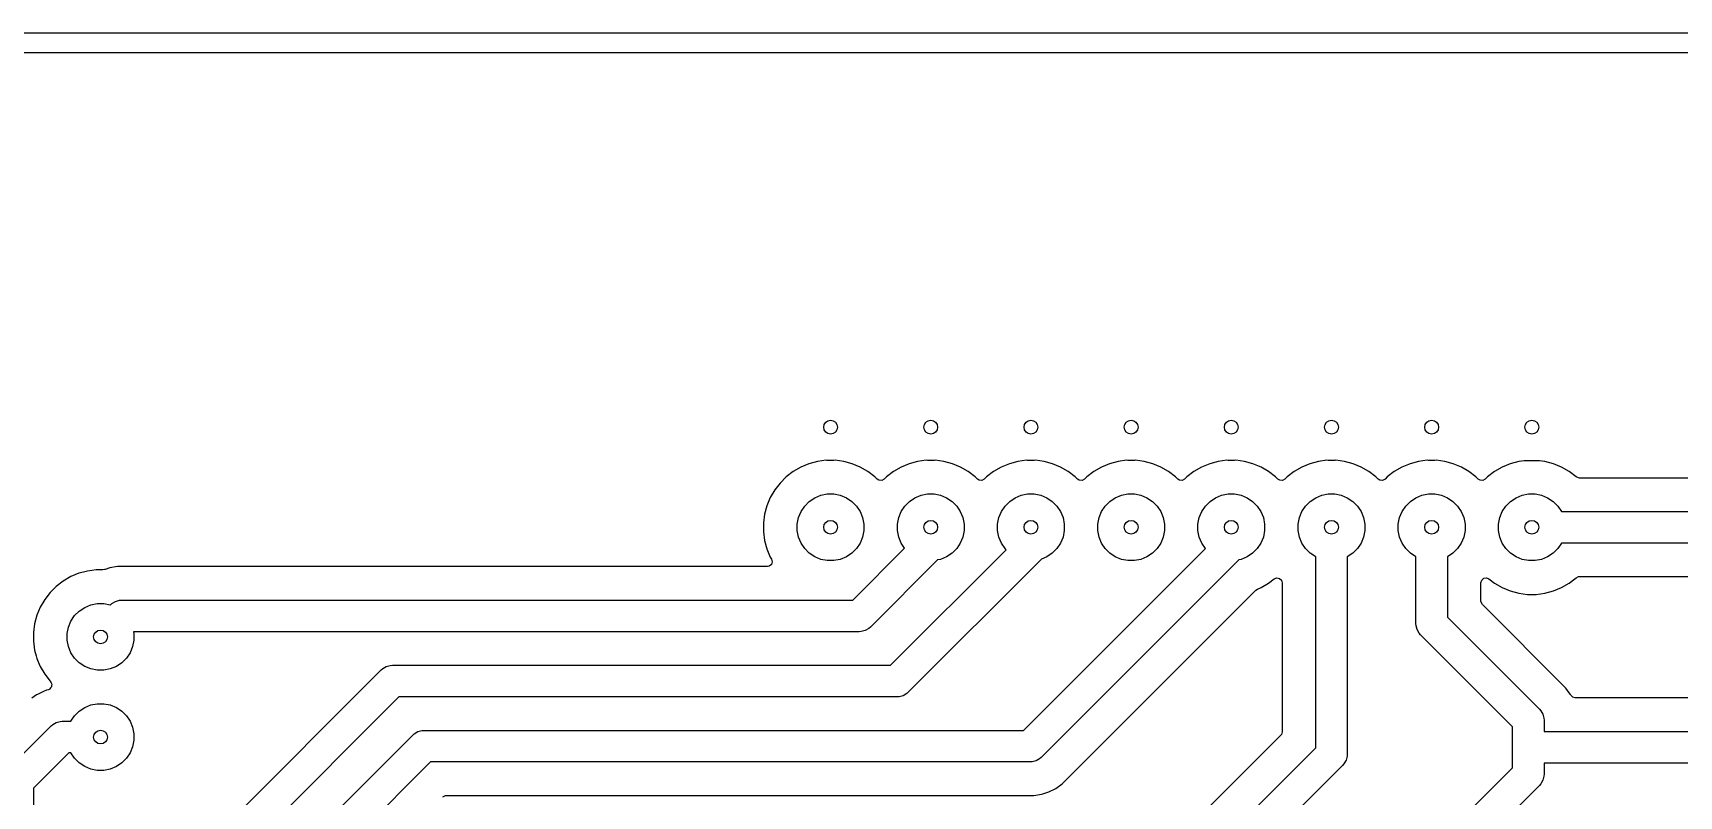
# Model space of a CAD drawing. Header units: millimetres. Extents: x 20 to 120, y -120 to -20.
# Drawn here: x 40.89 to 82.62, y -39.36 to -20 of the extents above; entities that cross this region are included whole.
import ezdxf

# ---------------------------------------------------------------- set-up
doc = ezdxf.new("R2010")
doc.units = ezdxf.units.MM
doc.layers.add('B.Cu', color=153, linetype='CONTINUOUS', true_color=0x4d7fc4)
doc.layers.add('Edge.Cuts', color=254, linetype='CONTINUOUS', true_color=0xd0d2cd)

msp = doc.modelspace()

# ---------------------------------------------------------------- linework, layer by layer
at = {"layer": 'B.Cu', "linetype": 'CONTINUOUS'}
for p, q in [((20.6245, -20.5005), (119.3755, -20.5005)), ((60.777537, -30.868596), (60.562219, -30.92629)), ((60.77754, -30.868595), (60.777537, -30.868596)), ((60.777547, -30.868594), (60.77754, -30.868595)), ((60.996094, -30.839822), (60.777547, -30.868594)), ((61.026685, -30.845907), (60.996094, -30.839822)), ((61.193315, -30.845907), (61.026685, -30.845907)), ((61.223905, -30.839822), (61.193315, -30.845907)), ((61.442452, -30.868594), (61.223905, -30.839822)), ((61.442457, -30.868595), (61.442452, -30.868594)), ((61.442463, -30.868596), (61.442457, -30.868595)), ((61.657781, -30.92629), (61.442463, -30.868596)), ((63.317537, -30.868596), (63.102219, -30.92629)), ((63.31754, -30.868595), (63.317537, -30.868596)), ((63.317547, -30.868594), (63.31754, -30.868595)), ((63.536094, -30.839822), (63.317547, -30.868594)), ((63.566685, -30.845907), (63.536094, -30.839822)), ((63.733315, -30.845907), (63.566685, -30.845907)), ((63.763905, -30.839822), (63.733315, -30.845907)), ((63.982452, -30.868594), (63.763905, -30.839822)), ((63.982457, -30.868595), (63.982452, -30.868594)), ((63.982463, -30.868596), (63.982457, -30.868595)), ((64.197781, -30.92629), (63.982463, -30.868596)), ((65.857537, -30.868596), (65.642219, -30.92629)), ((65.85754, -30.868595), (65.857537, -30.868596)), ((65.857547, -30.868594), (65.85754, -30.868595)), ((66.076094, -30.839822), (65.857547, -30.868594)), ((66.106685, -30.845907), (66.076094, -30.839822)), ((66.273315, -30.845907), (66.106685, -30.845907)), ((66.303905, -30.839822), (66.273315, -30.845907)), ((66.522452, -30.868594), (66.303905, -30.839822)), ((66.522457, -30.868595), (66.522452, -30.868594)), ((66.522463, -30.868596), (66.522457, -30.868595)), ((66.737781, -30.92629), (66.522463, -30.868596)), ((68.397537, -30.868596), (68.182219, -30.92629)), ((68.39754, -30.868595), (68.397537, -30.868596)), ((68.397547, -30.868594), (68.39754, -30.868595)), ((68.616094, -30.839822), (68.397547, -30.868594)), ((68.646685, -30.845907), (68.616094, -30.839822)), ((68.813315, -30.845907), (68.646685, -30.845907)), ((68.843905, -30.839822), (68.813315, -30.845907)), ((69.062452, -30.868594), (68.843905, -30.839822)), ((69.062457, -30.868595), (69.062452, -30.868594)), ((69.062463, -30.868596), (69.062457, -30.868595)), ((69.277781, -30.92629), (69.062463, -30.868596)), ((70.937537, -30.868596), (70.722219, -30.92629)), ((70.93754, -30.868595), (70.937537, -30.868596)), ((70.937547, -30.868594), (70.93754, -30.868595)), ((71.156094, -30.839822), (70.937547, -30.868594)), ((71.186685, -30.845907), (71.156094, -30.839822)), ((71.353315, -30.845907), (71.186685, -30.845907)), ((71.383905, -30.839822), (71.353315, -30.845907)), ((71.602452, -30.868594), (71.383905, -30.839822)), ((71.602457, -30.868595), (71.602452, -30.868594)), ((71.602463, -30.868596), (71.602457, -30.868595)), ((71.817781, -30.92629), (71.602463, -30.868596)), ((73.477537, -30.868596), (73.262219, -30.92629)), ((73.47754, -30.868595), (73.477537, -30.868596)), ((73.477547, -30.868594), (73.47754, -30.868595)), ((73.696094, -30.839822), (73.477547, -30.868594)), ((73.726685, -30.845907), (73.696094, -30.839822)), ((73.893315, -30.845907), (73.726685, -30.845907)), ((73.923905, -30.839822), (73.893315, -30.845907)), ((74.142452, -30.868594), (73.923905, -30.839822)), ((74.142457, -30.868595), (74.142452, -30.868594)), ((74.142463, -30.868596), (74.142457, -30.868595)), ((74.357781, -30.92629), (74.142463, -30.868596)), ((76.017537, -30.868596), (75.802219, -30.92629)), ((76.01754, -30.868595), (76.017537, -30.868596)), ((76.017547, -30.868594), (76.01754, -30.868595)), ((76.236094, -30.839822), (76.017547, -30.868594)), ((76.266685, -30.845907), (76.236094, -30.839822)), ((76.433315, -30.845907), (76.266685, -30.845907)), ((76.463905, -30.839822), (76.433315, -30.845907)), ((76.682452, -30.868594), (76.463905, -30.839822)), ((76.682457, -30.868595), (76.682452, -30.868594)), ((76.682463, -30.868596), (76.682457, -30.868595)), ((76.897781, -30.92629), (76.682463, -30.868596)), ((78.557537, -30.868596), (78.342219, -30.92629)), ((78.55754, -30.868595), (78.557537, -30.868596)), ((78.557547, -30.868594), (78.55754, -30.868595)), ((78.698784, -30.85), (78.557547, -30.868594)), ((79.081215, -30.85), (78.698784, -30.85)), ((79.222452, -30.868594), (79.081215, -30.85)), ((79.222457, -30.868595), (79.222452, -30.868594)), ((79.222463, -30.868596), (79.222457, -30.868595)), ((79.437781, -30.92629), (79.222463, -30.868596)), ((59.98637, -31.258757), (59.828757, -31.41637)), ((59.986377, -31.258751), (59.98637, -31.258757)), ((60.163217, -31.123058), (59.986377, -31.258751)), ((60.163226, -31.123052), (60.163217, -31.123058)), ((60.356273, -31.011595), (60.163226, -31.123052)), ((60.356277, -31.011593), (60.356273, -31.011595)), ((60.562209, -30.926293), (60.356277, -31.011593)), ((60.562219, -30.92629), (60.562209, -30.926293)), ((61.657783, -30.926291), (61.657781, -30.92629)), ((61.65779, -30.926293), (61.657783, -30.926291)), ((61.863722, -31.011593), (61.65779, -30.926293)), ((61.863726, -31.011595), (61.863722, -31.011593)), ((62.056774, -31.123052), (61.863726, -31.011595)), ((62.05678, -31.123057), (62.056774, -31.123052)), ((62.056782, -31.123058), (62.05678, -31.123057)), ((62.233622, -31.258751), (62.056782, -31.123058)), ((62.233629, -31.258757), (62.233622, -31.258751)), ((62.292319, -31.317447), (62.233629, -31.258757)), ((62.52637, -31.258757), (62.467681, -31.317447)), ((62.526377, -31.258751), (62.52637, -31.258757)), ((62.703217, -31.123058), (62.526377, -31.258751)), ((62.703226, -31.123052), (62.703217, -31.123058)), ((62.896273, -31.011595), (62.703226, -31.123052)), ((62.896277, -31.011593), (62.896273, -31.011595)), ((63.102209, -30.926293), (62.896277, -31.011593)), ((63.102219, -30.92629), (63.102209, -30.926293)), ((64.197783, -30.926291), (64.197781, -30.92629)), ((64.19779, -30.926293), (64.197783, -30.926291)), ((64.403722, -31.011593), (64.19779, -30.926293)), ((64.403726, -31.011595), (64.403722, -31.011593)), ((64.596774, -31.123052), (64.403726, -31.011595)), ((64.59678, -31.123057), (64.596774, -31.123052)), ((64.596782, -31.123058), (64.59678, -31.123057)), ((64.773622, -31.258751), (64.596782, -31.123058)), ((64.773629, -31.258757), (64.773622, -31.258751)), ((64.832319, -31.317447), (64.773629, -31.258757)), ((65.06637, -31.258757), (65.007681, -31.317447)), ((65.066377, -31.258751), (65.06637, -31.258757)), ((65.243217, -31.123058), (65.066377, -31.258751)), ((65.243226, -31.123052), (65.243217, -31.123058)), ((65.436273, -31.011595), (65.243226, -31.123052)), ((65.436277, -31.011593), (65.436273, -31.011595)), ((65.642209, -30.926293), (65.436277, -31.011593)), ((65.642219, -30.92629), (65.642209, -30.926293)), ((66.737783, -30.926291), (66.737781, -30.92629)), ((66.73779, -30.926293), (66.737783, -30.926291)), ((66.943722, -31.011593), (66.73779, -30.926293)), ((66.943726, -31.011595), (66.943722, -31.011593)), ((67.136774, -31.123052), (66.943726, -31.011595)), ((67.13678, -31.123057), (67.136774, -31.123052)), ((67.136782, -31.123058), (67.13678, -31.123057)), ((67.313622, -31.258751), (67.136782, -31.123058)), ((67.313629, -31.258757), (67.313622, -31.258751)), ((67.372319, -31.317447), (67.313629, -31.258757)), ((67.60637, -31.258757), (67.547681, -31.317447)), ((67.606377, -31.258751), (67.60637, -31.258757)), ((67.783217, -31.123058), (67.606377, -31.258751)), ((67.783226, -31.123052), (67.783217, -31.123058)), ((67.976273, -31.011595), (67.783226, -31.123052)), ((67.976277, -31.011593), (67.976273, -31.011595)), ((68.182209, -30.926293), (67.976277, -31.011593)), ((68.182219, -30.92629), (68.182209, -30.926293)), ((69.277783, -30.926291), (69.277781, -30.92629)), ((69.27779, -30.926293), (69.277783, -30.926291)), ((69.483722, -31.011593), (69.27779, -30.926293)), ((69.483726, -31.011595), (69.483722, -31.011593)), ((69.676774, -31.123052), (69.483726, -31.011595)), ((69.67678, -31.123057), (69.676774, -31.123052)), ((69.676782, -31.123058), (69.67678, -31.123057)), ((69.853622, -31.258751), (69.676782, -31.123058)), ((69.853629, -31.258757), (69.853622, -31.258751)), ((69.912319, -31.317447), (69.853629, -31.258757)), ((70.14637, -31.258757), (70.087681, -31.317447)), ((70.146377, -31.258751), (70.14637, -31.258757)), ((70.323217, -31.123058), (70.146377, -31.258751)), ((70.323226, -31.123052), (70.323217, -31.123058)), ((70.516273, -31.011595), (70.323226, -31.123052)), ((70.516277, -31.011593), (70.516273, -31.011595)), ((70.722209, -30.926293), (70.516277, -31.011593)), ((70.722219, -30.92629), (70.722209, -30.926293)), ((71.817783, -30.926291), (71.817781, -30.92629)), ((71.81779, -30.926293), (71.817783, -30.926291)), ((72.023722, -31.011593), (71.81779, -30.926293)), ((72.023726, -31.011595), (72.023722, -31.011593)), ((72.216774, -31.123052), (72.023726, -31.011595)), ((72.21678, -31.123057), (72.216774, -31.123052)), ((72.216782, -31.123058), (72.21678, -31.123057)), ((72.393622, -31.258751), (72.216782, -31.123058)), ((72.393629, -31.258757), (72.393622, -31.258751)), ((72.452319, -31.317447), (72.393629, -31.258757)), ((72.68637, -31.258757), (72.627681, -31.317447)), ((72.686377, -31.258751), (72.68637, -31.258757)), ((72.863217, -31.123058), (72.686377, -31.258751)), ((72.863226, -31.123052), (72.863217, -31.123058)), ((73.056273, -31.011595), (72.863226, -31.123052)), ((73.056277, -31.011593), (73.056273, -31.011595)), ((73.262209, -30.926293), (73.056277, -31.011593)), ((73.262219, -30.92629), (73.262209, -30.926293)), ((74.357783, -30.926291), (74.357781, -30.92629)), ((74.35779, -30.926293), (74.357783, -30.926291)), ((74.563722, -31.011593), (74.35779, -30.926293)), ((74.563726, -31.011595), (74.563722, -31.011593)), ((74.756774, -31.123052), (74.563726, -31.011595)), ((74.75678, -31.123057), (74.756774, -31.123052)), ((74.756782, -31.123058), (74.75678, -31.123057)), ((74.933622, -31.258751), (74.756782, -31.123058)), ((74.933629, -31.258757), (74.933622, -31.258751)), ((74.992319, -31.317447), (74.933629, -31.258757)), ((75.22637, -31.258757), (75.167681, -31.317447)), ((75.226377, -31.258751), (75.22637, -31.258757)), ((75.403217, -31.123058), (75.226377, -31.258751)), ((75.403226, -31.123052), (75.403217, -31.123058)), ((75.596273, -31.011595), (75.403226, -31.123052)), ((75.596277, -31.011593), (75.596273, -31.011595)), ((75.802209, -30.926293), (75.596277, -31.011593)), ((75.802219, -30.92629), (75.802209, -30.926293)), ((76.897783, -30.926291), (76.897781, -30.92629)), ((76.89779, -30.926293), (76.897783, -30.926291)), ((77.103722, -31.011593), (76.89779, -30.926293)), ((77.103726, -31.011595), (77.103722, -31.011593)), ((77.296774, -31.123052), (77.103726, -31.011595)), ((77.29678, -31.123057), (77.296774, -31.123052)), ((77.296782, -31.123058), (77.29678, -31.123057)), ((77.473622, -31.258751), (77.296782, -31.123058)), ((77.473629, -31.258757), (77.473622, -31.258751)), ((77.532319, -31.317447), (77.473629, -31.258757)), ((77.76637, -31.258757), (77.707681, -31.317447)), ((77.766377, -31.258751), (77.76637, -31.258757)), ((77.943217, -31.123058), (77.766377, -31.258751)), ((77.943226, -31.123052), (77.943217, -31.123058)), ((78.136273, -31.011595), (77.943226, -31.123052)), ((78.136277, -31.011593), (78.136273, -31.011595)), ((78.342209, -30.926293), (78.136277, -31.011593)), ((78.342219, -30.92629), (78.342209, -30.926293)), ((79.437783, -30.926291), (79.437781, -30.92629)), ((79.43779, -30.926293), (79.437783, -30.926291)), ((79.643722, -31.011593), (79.43779, -30.926293)), ((79.643726, -31.011595), (79.643722, -31.011593)), ((79.836774, -31.123052), (79.643726, -31.011595)), ((79.83678, -31.123057), (79.836774, -31.123052)), ((79.836782, -31.123058), (79.83678, -31.123057)), ((80.016845, -31.261224), (79.836782, -31.123058)), ((80.016868, -31.261193), (80.016845, -31.261224)), ((80.028316, -31.269815), (80.016868, -31.261193)), ((80.095355, -31.2895), (80.028316, -31.269815)), ((88.543417, -31.2895), (80.095355, -31.2895)), ((59.693052, -31.593226), (59.581595, -31.786273)), ((59.693058, -31.593217), (59.693052, -31.593226)), ((59.828751, -31.416377), (59.693058, -31.593217)), ((59.828757, -31.41637), (59.828751, -31.416377)), ((60.863258, -31.726601), (61.026685, -31.694093)), ((61.026685, -31.694093), (61.193315, -31.694093)), ((61.193315, -31.694093), (61.356742, -31.726601)), ((62.336666, -31.345948), (62.292319, -31.317447)), ((62.406358, -31.350932), (62.336666, -31.345948)), ((62.467681, -31.317447), (62.406358, -31.350932)), ((63.403258, -31.726601), (63.566685, -31.694093)), ((63.566685, -31.694093), (63.733315, -31.694093)), ((63.733315, -31.694093), (63.896742, -31.726601)), ((64.876666, -31.345948), (64.832319, -31.317447)), ((64.946358, -31.350932), (64.876666, -31.345948)), ((65.007681, -31.317447), (64.946358, -31.350932)), ((65.943258, -31.726601), (66.106685, -31.694093)), ((66.106685, -31.694093), (66.273315, -31.694093)), ((66.273315, -31.694093), (66.436742, -31.726601)), ((67.416666, -31.345948), (67.372319, -31.317447)), ((67.486358, -31.350932), (67.416666, -31.345948)), ((67.547681, -31.317447), (67.486358, -31.350932)), ((68.483258, -31.726601), (68.646685, -31.694093)), ((68.646685, -31.694093), (68.813315, -31.694093)), ((68.813315, -31.694093), (68.976742, -31.726601)), ((69.956666, -31.345948), (69.912319, -31.317447)), ((70.026358, -31.350932), (69.956666, -31.345948)), ((70.087681, -31.317447), (70.026358, -31.350932)), ((71.023258, -31.726601), (71.186685, -31.694093)), ((71.186685, -31.694093), (71.353315, -31.694093)), ((71.353315, -31.694093), (71.516742, -31.726601)), ((72.496666, -31.345948), (72.452319, -31.317447)), ((72.566358, -31.350932), (72.496666, -31.345948)), ((72.627681, -31.317447), (72.566358, -31.350932)), ((73.563258, -31.726601), (73.726685, -31.694093)), ((73.726685, -31.694093), (73.893315, -31.694093)), ((73.893315, -31.694093), (74.056742, -31.726601)), ((75.036666, -31.345948), (74.992319, -31.317447)), ((75.106358, -31.350932), (75.036666, -31.345948)), ((75.167681, -31.317447), (75.106358, -31.350932)), ((76.103258, -31.726601), (76.266685, -31.694093)), ((76.266685, -31.694093), (76.433315, -31.694093)), ((76.433315, -31.694093), (76.596742, -31.726601)), ((77.576666, -31.345948), (77.532319, -31.317447)), ((77.646358, -31.350932), (77.576666, -31.345948)), ((77.707681, -31.317447), (77.646358, -31.350932)), ((78.643258, -31.726601), (78.806685, -31.694093)), ((78.806685, -31.694093), (78.973315, -31.694093)), ((78.973315, -31.694093), (79.136742, -31.726601)), ((59.49629, -31.992219), (59.438597, -32.207534)), ((59.496293, -31.992209), (59.49629, -31.992219)), ((59.581593, -31.786277), (59.496293, -31.992209)), ((59.581595, -31.786273), (59.581593, -31.786277)), ((60.360367, -32.139313), (60.452941, -32.000766)), ((60.452941, -32.000766), (60.570766, -31.882941)), ((60.570766, -31.882941), (60.709313, -31.790367)), ((60.709313, -31.790367), (60.863258, -31.726601)), ((61.356742, -31.726601), (61.510687, -31.790367)), ((61.510687, -31.790367), (61.649234, -31.882941)), ((61.649234, -31.882941), (61.767059, -32.000766)), ((61.767059, -32.000766), (61.859633, -32.139313)), ((62.900367, -32.139313), (62.992941, -32.000766)), ((62.992941, -32.000766), (63.110766, -31.882941)), ((63.110766, -31.882941), (63.249313, -31.790367)), ((63.249313, -31.790367), (63.403258, -31.726601)), ((63.896742, -31.726601), (64.050687, -31.790367)), ((64.050687, -31.790367), (64.189234, -31.882941)), ((64.189234, -31.882941), (64.307059, -32.000766)), ((64.307059, -32.000766), (64.399633, -32.139313)), ((65.440367, -32.139313), (65.532941, -32.000766)), ((65.532941, -32.000766), (65.650766, -31.882941)), ((65.650766, -31.882941), (65.789313, -31.790367)), ((65.789313, -31.790367), (65.943258, -31.726601)), ((66.436742, -31.726601), (66.590687, -31.790367)), ((66.590687, -31.790367), (66.729234, -31.882941)), ((66.729234, -31.882941), (66.847059, -32.000766)), ((66.847059, -32.000766), (66.939633, -32.139313)), ((67.980367, -32.139313), (68.072941, -32.000766)), ((68.072941, -32.000766), (68.190766, -31.882941)), ((68.190766, -31.882941), (68.329313, -31.790367)), ((68.329313, -31.790367), (68.483258, -31.726601)), ((68.976742, -31.726601), (69.130687, -31.790367)), ((69.130687, -31.790367), (69.269234, -31.882941)), ((69.269234, -31.882941), (69.387059, -32.000766)), ((69.387059, -32.000766), (69.479633, -32.139313)), ((70.520367, -32.139313), (70.612941, -32.000766)), ((70.612941, -32.000766), (70.730766, -31.882941)), ((70.730766, -31.882941), (70.869313, -31.790367)), ((70.869313, -31.790367), (71.023258, -31.726601)), ((71.516742, -31.726601), (71.670687, -31.790367)), ((71.670687, -31.790367), (71.809234, -31.882941)), ((71.809234, -31.882941), (71.927059, -32.000766)), ((71.927059, -32.000766), (72.019633, -32.139313)), ((73.060367, -32.139313), (73.152941, -32.000766)), ((73.152941, -32.000766), (73.270766, -31.882941)), ((73.270766, -31.882941), (73.409313, -31.790367)), ((73.409313, -31.790367), (73.563258, -31.726601)), ((74.056742, -31.726601), (74.210687, -31.790367)), ((74.210687, -31.790367), (74.349234, -31.882941)), ((74.349234, -31.882941), (74.467059, -32.000766)), ((74.467059, -32.000766), (74.559633, -32.139313)), ((75.600367, -32.139313), (75.692941, -32.000766)), ((75.692941, -32.000766), (75.810766, -31.882941)), ((75.810766, -31.882941), (75.949313, -31.790367)), ((75.949313, -31.790367), (76.103258, -31.726601)), ((76.596742, -31.726601), (76.750687, -31.790367)), ((76.750687, -31.790367), (76.889234, -31.882941)), ((76.889234, -31.882941), (77.007059, -32.000766)), ((77.007059, -32.000766), (77.099633, -32.139313)), ((78.140367, -32.139313), (78.232941, -32.000766)), ((78.232941, -32.000766), (78.350766, -31.882941)), ((78.350766, -31.882941), (78.489313, -31.790367)), ((78.489313, -31.790367), (78.643258, -31.726601)), ((79.136742, -31.726601), (79.290687, -31.790367)), ((79.290687, -31.790367), (79.429234, -31.882941)), ((79.429234, -31.882941), (79.547059, -32.000766)), ((79.547059, -32.000766), (79.639633, -32.139313)), ((59.409501, -32.428533), (59.4095, -32.428549)), ((59.4095, -32.428549), (59.4095, -32.65145)), ((59.438594, -32.207547), (59.409501, -32.428533)), ((59.438597, -32.207534), (59.438594, -32.207547)), ((60.264093, -32.456685), (60.296601, -32.293258)), ((60.264093, -32.623315), (60.264093, -32.456685)), ((60.296601, -32.293258), (60.360367, -32.139313)), ((61.859633, -32.139313), (61.923399, -32.293258)), ((61.923399, -32.293258), (61.955907, -32.456685)), ((61.955907, -32.456685), (61.955907, -32.623315)), ((62.804093, -32.456685), (62.836601, -32.293258)), ((62.804093, -32.623315), (62.804093, -32.456685)), ((62.836601, -32.293258), (62.900367, -32.139313)), ((64.399633, -32.139313), (64.463399, -32.293258)), ((64.463399, -32.293258), (64.495907, -32.456685)), ((64.495907, -32.456685), (64.495907, -32.623315)), ((65.344093, -32.456685), (65.376601, -32.293258)), ((65.344093, -32.623315), (65.344093, -32.456685)), ((65.376601, -32.293258), (65.440367, -32.139313)), ((66.939633, -32.139313), (67.003399, -32.293258)), ((67.003399, -32.293258), (67.035907, -32.456685)), ((67.035907, -32.456685), (67.035907, -32.623315)), ((67.884093, -32.456685), (67.916601, -32.293258)), ((67.884093, -32.623315), (67.884093, -32.456685)), ((67.916601, -32.293258), (67.980367, -32.139313)), ((69.479633, -32.139313), (69.543399, -32.293258)), ((69.543399, -32.293258), (69.575907, -32.456685)), ((69.575907, -32.456685), (69.575907, -32.623315)), ((70.424093, -32.456685), (70.456601, -32.293258)), ((70.424093, -32.623315), (70.424093, -32.456685)), ((70.456601, -32.293258), (70.520367, -32.139313)), ((72.019633, -32.139313), (72.083399, -32.293258)), ((72.083399, -32.293258), (72.115907, -32.456685)), ((72.115907, -32.456685), (72.115907, -32.623315)), ((72.964093, -32.456685), (72.996601, -32.293258)), ((72.964093, -32.623315), (72.964093, -32.456685)), ((72.996601, -32.293258), (73.060367, -32.139313)), ((74.559633, -32.139313), (74.623399, -32.293258)), ((74.623399, -32.293258), (74.655907, -32.456685)), ((74.655907, -32.456685), (74.655907, -32.623315)), ((75.504093, -32.456685), (75.536601, -32.293258)), ((75.504093, -32.623315), (75.504093, -32.456685)), ((75.536601, -32.293258), (75.600367, -32.139313)), ((77.099633, -32.139313), (77.163399, -32.293258)), ((77.163399, -32.293258), (77.195907, -32.456685)), ((77.195907, -32.456685), (77.195907, -32.623315)), ((78.044093, -32.456685), (78.076601, -32.293258)), ((78.044093, -32.623315), (78.044093, -32.456685)), ((78.076601, -32.293258), (78.140367, -32.139313)), ((79.639633, -32.139313), (79.639918, -32.14)), ((79.639918, -32.14), (88.445, -32.14)), ((59.4095, -32.65145), (59.409501, -32.651466)), ((59.409501, -32.651466), (59.438594, -32.872452)), ((59.438594, -32.872452), (59.438595, -32.872457)), ((59.438595, -32.872457), (59.438596, -32.872463)), ((59.438596, -32.872463), (59.438597, -32.872465)), ((59.438597, -32.872465), (59.49629, -33.08778)), ((60.296601, -32.786742), (60.264093, -32.623315)), ((60.360367, -32.940687), (60.296601, -32.786742)), ((60.452941, -33.079234), (60.360367, -32.940687)), ((61.859633, -32.940687), (61.767059, -33.079234)), ((61.923399, -32.786742), (61.859633, -32.940687)), ((61.955907, -32.623315), (61.923399, -32.786742)), ((62.836601, -32.786742), (62.804093, -32.623315)), ((62.900367, -32.940687), (62.836601, -32.786742)), ((62.987589, -33.071224), (62.900367, -32.940687)), ((64.399633, -32.940687), (64.307059, -33.079234)), ((64.463399, -32.786742), (64.399633, -32.940687)), ((64.495907, -32.623315), (64.463399, -32.786742)), ((65.376601, -32.786742), (65.344093, -32.623315)), ((65.440367, -32.940687), (65.376601, -32.786742)), ((65.532941, -33.079234), (65.440367, -32.940687)), ((66.939633, -32.940687), (66.847059, -33.079234)), ((67.003399, -32.786742), (66.939633, -32.940687)), ((67.035907, -32.623315), (67.003399, -32.786742)), ((67.916601, -32.786742), (67.884093, -32.623315)), ((67.980367, -32.940687), (67.916601, -32.786742)), ((68.072941, -33.079234), (67.980367, -32.940687)), ((69.479633, -32.940687), (69.387059, -33.079234)), ((69.543399, -32.786742), (69.479633, -32.940687)), ((69.575907, -32.623315), (69.543399, -32.786742)), ((70.456601, -32.786742), (70.424093, -32.623315)), ((70.520367, -32.940687), (70.456601, -32.786742)), ((70.612941, -33.079234), (70.520367, -32.940687)), ((72.019633, -32.940687), (71.927059, -33.079234)), ((72.083399, -32.786742), (72.019633, -32.940687)), ((72.115907, -32.623315), (72.083399, -32.786742)), ((72.996601, -32.786742), (72.964093, -32.623315)), ((73.060367, -32.940687), (72.996601, -32.786742)), ((73.152941, -33.079234), (73.060367, -32.940687)), ((74.559633, -32.940687), (74.467059, -33.079234)), ((74.623399, -32.786742), (74.559633, -32.940687)), ((74.655907, -32.623315), (74.623399, -32.786742)), ((75.536601, -32.786742), (75.504093, -32.623315)), ((75.600367, -32.940687), (75.536601, -32.786742)), ((75.692941, -33.079234), (75.600367, -32.940687)), ((77.099633, -32.940687), (77.007059, -33.079234)), ((77.163399, -32.786742), (77.099633, -32.940687)), ((77.195907, -32.623315), (77.163399, -32.786742)), ((78.076601, -32.786742), (78.044093, -32.623315)), ((78.140367, -32.940687), (78.076601, -32.786742)), ((78.232941, -33.079234), (78.140367, -32.940687)), ((79.639633, -32.940687), (79.547059, -33.079234)), ((79.639918, -32.94), (79.639633, -32.940687)), ((88.279314, -32.94), (79.639918, -32.94)), ((59.49629, -33.08778), (59.496293, -33.08779)), ((59.496293, -33.08779), (59.581593, -33.293722)), ((59.581593, -33.293722), (59.581598, -33.293733)), ((59.581598, -33.293733), (59.614777, -33.3512)), ((59.614777, -33.3512), (59.63125, -33.4191)), ((60.570766, -33.197059), (60.452941, -33.079234)), ((60.709313, -33.289633), (60.570766, -33.197059)), ((60.863258, -33.353399), (60.709313, -33.289633)), ((61.026685, -33.385907), (60.863258, -33.353399)), ((61.193315, -33.385907), (61.026685, -33.385907)), ((61.356742, -33.353399), (61.193315, -33.385907)), ((61.510687, -33.289633), (61.356742, -33.353399)), ((61.649234, -33.197059), (61.510687, -33.289633)), ((61.767059, -33.079234), (61.649234, -33.197059)), ((61.671114, -34.3877), (62.987589, -33.071224)), ((63.821899, -33.368286), (62.119643, -35.070543)), ((62.630114, -36.0409), (65.56236, -33.108653)), ((66.457643, -33.344741), (63.078643, -36.723743)), ((63.896742, -33.353399), (63.821899, -33.368286)), ((64.050687, -33.289633), (63.896742, -33.353399)), ((64.189234, -33.197059), (64.050687, -33.289633)), ((64.307059, -33.079234), (64.189234, -33.197059)), ((65.56236, -33.108653), (65.532941, -33.079234)), ((66.000414, -37.6926), (70.61336, -33.079653)), ((71.459624, -33.36476), (66.448943, -38.375443)), ((66.590687, -33.289633), (66.457643, -33.344741)), ((66.729234, -33.197059), (66.590687, -33.289633)), ((66.847059, -33.079234), (66.729234, -33.197059)), ((68.190766, -33.197059), (68.072941, -33.079234)), ((68.329313, -33.289633), (68.190766, -33.197059)), ((68.483258, -33.353399), (68.329313, -33.289633)), ((68.646685, -33.385907), (68.483258, -33.353399)), ((68.813315, -33.385907), (68.646685, -33.385907)), ((68.976742, -33.353399), (68.813315, -33.385907)), ((69.130687, -33.289633), (68.976742, -33.353399)), ((69.269234, -33.197059), (69.130687, -33.289633)), ((69.387059, -33.079234), (69.269234, -33.197059)), ((70.61336, -33.079653), (70.612941, -33.079234)), ((71.516742, -33.353399), (71.459624, -33.36476)), ((71.670687, -33.289633), (71.516742, -33.353399)), ((71.809234, -33.197059), (71.670687, -33.289633)), ((71.927059, -33.079234), (71.809234, -33.197059)), ((73.270766, -33.197059), (73.152941, -33.079234)), ((73.409313, -33.289633), (73.270766, -33.197059)), ((73.41, -33.289917), (73.409313, -33.289633)), ((73.41, -38.130176), (73.41, -33.289917)), ((74.210687, -33.289633), (74.21, -33.289917)), ((74.21, -33.289917), (74.21, -38.295862)), ((74.349234, -33.197059), (74.210687, -33.289633)), ((74.467059, -33.079234), (74.349234, -33.197059)), ((75.810766, -33.197059), (75.692941, -33.079234)), ((75.949313, -33.289633), (75.810766, -33.197059)), ((75.95, -33.289917), (75.949313, -33.289633)), ((75.95, -34.9829), (75.95, -33.289917)), ((76.750687, -33.289633), (76.75, -33.289917)), ((76.75, -33.289917), (76.75, -34.817114)), ((76.889234, -33.197059), (76.750687, -33.289633)), ((77.007059, -33.079234), (76.889234, -33.197059)), ((78.350766, -33.197059), (78.232941, -33.079234)), ((78.489313, -33.289633), (78.350766, -33.197059)), ((78.643258, -33.353399), (78.489313, -33.289633)), ((78.806685, -33.385907), (78.643258, -33.353399)), ((78.973315, -33.385907), (78.806685, -33.385907)), ((79.136742, -33.353399), (78.973315, -33.385907)), ((79.290687, -33.289633), (79.136742, -33.353399)), ((79.429234, -33.197059), (79.290687, -33.289633)), ((79.547059, -33.079234), (79.429234, -33.197059)), ((41.846273, -33.791595), (41.653226, -33.903052)), ((41.846277, -33.791593), (41.846273, -33.791595)), ((42.052209, -33.706293), (41.846277, -33.791593)), ((42.052219, -33.70629), (42.052209, -33.706293)), ((42.169477, -33.674871), (42.052219, -33.70629)), ((42.267537, -33.648596), (42.169477, -33.674871)), ((42.26754, -33.648595), (42.267537, -33.648596)), ((42.267547, -33.648594), (42.26754, -33.648595)), ((42.488533, -33.619501), (42.267547, -33.648594)), ((42.488537, -33.6195), (42.488533, -33.619501)), ((42.488543, -33.6195), (42.488537, -33.6195)), ((42.661306, -33.6195), (42.488543, -33.6195)), ((42.699623, -33.613431), (42.661306, -33.6195)), ((42.717194, -33.607722), (42.699623, -33.613431)), ((42.839473, -33.56799), (42.717194, -33.607722)), ((43.033878, -33.5372), (42.839473, -33.56799)), ((59.50739, -33.5372), (43.033878, -33.5372)), ((59.553476, -33.528318), (59.50739, -33.5372)), ((59.608397, -33.485127), (59.553476, -33.528318)), ((59.63125, -33.4191), (59.608397, -33.485127)), ((80.017404, -33.819505), (80.076977, -33.791869)), ((80.076977, -33.791869), (80.095355, -33.7905)), ((80.095355, -33.7905), (87.875664, -33.7905)), ((41.318751, -34.196377), (41.183058, -34.373217)), ((41.318757, -34.19637), (41.318751, -34.196377)), ((41.47637, -34.038757), (41.318757, -34.19637)), ((41.476377, -34.038751), (41.47637, -34.038757)), ((41.653217, -33.903058), (41.476377, -34.038751)), ((41.653226, -33.903052), (41.653217, -33.903058)), ((66.980746, -39.046428), (71.895398, -34.131774)), ((71.895398, -34.131774), (71.93562, -34.104898)), ((71.93562, -34.104898), (72.023726, -34.068405)), ((72.023726, -34.068405), (72.216774, -33.956948)), ((72.216774, -33.956948), (72.360014, -33.847037)), ((72.360014, -33.847037), (72.425183, -33.821843)), ((72.425183, -33.821843), (72.493628, -33.835882)), ((72.493628, -33.835882), (72.543618, -33.884696)), ((72.543618, -33.884696), (72.5595, -33.945413)), ((72.5595, -33.945413), (72.5595, -37.726526)), ((77.6005, -33.945413), (77.620185, -33.878374)), ((77.6005, -34.413464), (77.6005, -33.945413)), ((77.620185, -33.878374), (77.672989, -33.832619)), ((77.672989, -33.832619), (77.742147, -33.822675)), ((77.742147, -33.822675), (77.799986, -33.847037)), ((77.799986, -33.847037), (77.943226, -33.956948)), ((77.943226, -33.956948), (78.136274, -34.068405)), ((78.136274, -34.068405), (78.342219, -34.15371)), ((78.342219, -34.15371), (78.557537, -34.211404)), ((78.557537, -34.211404), (78.778543, -34.2405)), ((79.001457, -34.2405), (79.222463, -34.211404)), ((79.222463, -34.211404), (79.437781, -34.15371)), ((79.437781, -34.15371), (79.643726, -34.068405)), ((79.643726, -34.068405), (79.836774, -33.956948)), ((79.836774, -33.956948), (79.980014, -33.847037)), ((79.980014, -33.847037), (80.016845, -33.818776)), ((80.016845, -33.818776), (80.017404, -33.819505)), ((41.071593, -34.566277), (40.986293, -34.772209)), ((41.071595, -34.566273), (41.071593, -34.566277)), ((41.183052, -34.373226), (41.071595, -34.566273)), ((41.183058, -34.373217), (41.183052, -34.373226)), ((42.060766, -34.662941), (42.199313, -34.570367)), ((42.199313, -34.570367), (42.353258, -34.506601)), ((42.353258, -34.506601), (42.516685, -34.474093)), ((42.516685, -34.474093), (42.683315, -34.474093)), ((42.683315, -34.474093), (42.846742, -34.506601)), ((42.846742, -34.506601), (42.847428, -34.506885)), ((42.847428, -34.506885), (42.849457, -34.504857)), ((42.849457, -34.504857), (42.888795, -34.470359)), ((42.888795, -34.470359), (42.979226, -34.418148)), ((42.979226, -34.418148), (43.08009, -34.391122)), ((43.08009, -34.391122), (43.1323, -34.3877)), ((43.1323, -34.3877), (61.671114, -34.3877)), ((77.603334, -34.439822), (77.6005, -34.413464)), ((77.636819, -34.501145), (77.603334, -34.439822)), ((79.755528, -36.619854), (77.636819, -34.501145)), ((78.778543, -34.2405), (78.77855, -34.2405)), ((78.77855, -34.2405), (79.00145, -34.2405)), ((79.00145, -34.2405), (79.001457, -34.2405)), ((40.928594, -34.987547), (40.899501, -35.208533)), ((40.928597, -34.987534), (40.928594, -34.987547)), ((40.98629, -34.772219), (40.928597, -34.987534)), ((40.986293, -34.772209), (40.98629, -34.772219)), ((41.786601, -35.073258), (41.850367, -34.919313)), ((41.850367, -34.919313), (41.942941, -34.780766)), ((41.942941, -34.780766), (42.060766, -34.662941)), ((75.953422, -35.03511), (75.95, -34.9829)), ((75.980448, -35.135973), (75.953422, -35.03511)), ((76.75, -34.817114), (79.084543, -37.151657)), ((40.899501, -35.208533), (40.8995, -35.208549)), ((40.8995, -35.208549), (40.8995, -35.43145)), ((40.8995, -35.43145), (40.899501, -35.431466)), ((40.899501, -35.431466), (40.928594, -35.652452)), ((41.754093, -35.236685), (41.786601, -35.073258)), ((41.754093, -35.403315), (41.754093, -35.236685)), ((41.786601, -35.566742), (41.754093, -35.403315)), ((43.445907, -35.403315), (43.413399, -35.566742)), ((61.8368, -35.1877), (43.436163, -35.1877)), ((43.436163, -35.1877), (43.445907, -35.236685)), ((43.445907, -35.236685), (43.445907, -35.403315)), ((61.88901, -35.184278), (61.8368, -35.1877)), ((61.989874, -35.157252), (61.88901, -35.184278)), ((62.080305, -35.105041), (61.989874, -35.157252)), ((62.119643, -35.070543), (62.080305, -35.105041)), ((76.032659, -35.226405), (75.980448, -35.135973)), ((76.033471, -35.227217), (76.032659, -35.226405)), ((76.067257, -35.265743), (76.033471, -35.227217)), ((78.4017, -37.600186), (76.067257, -35.265743)), ((40.928594, -35.652452), (40.928595, -35.652457)), ((40.928595, -35.652457), (40.928596, -35.652463)), ((40.928596, -35.652463), (40.96747, -35.797544)), ((40.96747, -35.797544), (40.98629, -35.86778)), ((40.98629, -35.86778), (40.986293, -35.86779)), ((40.986293, -35.86779), (41.062589, -36.051984)), ((41.850367, -35.720687), (41.786601, -35.566742)), ((41.942941, -35.859234), (41.850367, -35.720687)), ((42.060766, -35.977059), (41.942941, -35.859234)), ((43.257059, -35.859234), (43.139234, -35.977059)), ((43.349633, -35.720687), (43.257059, -35.859234)), ((43.413399, -35.566742), (43.349633, -35.720687)), ((41.062589, -36.051984), (41.071595, -36.073726)), ((41.071595, -36.073726), (41.183052, -36.266774)), ((41.183052, -36.266774), (41.183057, -36.26678)), ((41.183057, -36.26678), (41.183058, -36.266782)), ((41.183058, -36.266782), (41.318751, -36.443622)), ((42.199313, -36.069633), (42.060766, -35.977059)), ((42.353258, -36.133399), (42.199313, -36.069633)), ((42.516685, -36.165907), (42.353258, -36.133399)), ((42.683315, -36.165907), (42.516685, -36.165907)), ((42.846742, -36.133399), (42.683315, -36.165907)), ((43.000687, -36.069633), (42.846742, -36.133399)), ((43.139234, -35.977059), (43.000687, -36.069633)), ((45.873714, -40), (49.715657, -36.158057)), ((49.715657, -36.158057), (49.754995, -36.123559)), ((49.754995, -36.123559), (49.845426, -36.071348)), ((49.845426, -36.071348), (49.94629, -36.044322)), ((49.94629, -36.044322), (49.9985, -36.0409)), ((49.9985, -36.0409), (62.630114, -36.0409)), ((41.15037, -36.701117), (40.997332, -36.779095)), ((41.233503, -36.674105), (41.15037, -36.701117)), ((41.276748, -36.660054), (41.233503, -36.674105)), ((41.276767, -36.660047), (41.276748, -36.660054)), ((41.276787, -36.660041), (41.276767, -36.660047)), ((41.279397, -36.659192), (41.276787, -36.660041)), ((41.311065, -36.643609), (41.279397, -36.659192)), ((41.312263, -36.642142), (41.311065, -36.643609)), ((41.31535, -36.640541), (41.312263, -36.642142)), ((41.334771, -36.614598), (41.31535, -36.640541)), ((41.318751, -36.443622), (41.318757, -36.443629)), ((41.318757, -36.443629), (41.328721, -36.453593)), ((41.328721, -36.453593), (41.330029, -36.455988)), ((41.330029, -36.455988), (41.332368, -36.457398)), ((41.332368, -36.457398), (41.346678, -36.486479)), ((41.355275, -36.589506), (41.334771, -36.614598)), ((41.346678, -36.486479), (41.362206, -36.514916)), ((41.355585, -36.586794), (41.355275, -36.589506)), ((41.357222, -36.584608), (41.355585, -36.586794)), ((41.359533, -36.552282), (41.357222, -36.584608)), ((41.363217, -36.520089), (41.359533, -36.552282)), ((41.362206, -36.514916), (41.362011, -36.517638)), ((41.362011, -36.517638), (41.363217, -36.520089)), ((63.078643, -36.723743), (63.039305, -36.758241)), ((79.840188, -36.736378), (79.755528, -36.619854)), ((40.97499, -36.790478), (40.855707, -36.877144)), ((40.974998, -36.790474), (40.97499, -36.790478)), ((40.997331, -36.779094), (40.974998, -36.790474)), ((40.997332, -36.779095), (40.997331, -36.779094)), ((42.060766, -37.202941), (42.199313, -37.110367)), ((42.199313, -37.110367), (42.353258, -37.046601)), ((42.353258, -37.046601), (42.516685, -37.014093)), ((42.516685, -37.014093), (42.683315, -37.014093)), ((42.683315, -37.014093), (42.846742, -37.046601)), ((42.846742, -37.046601), (43.000687, -37.110367)), ((43.000687, -37.110367), (43.139234, -37.202941)), ((50.164186, -36.8409), (46.322243, -40.682843)), ((62.7958, -36.8409), (50.164186, -36.8409)), ((62.84801, -36.837478), (62.7958, -36.8409)), ((62.948874, -36.810452), (62.84801, -36.837478)), ((63.039305, -36.758241), (62.948874, -36.810452)), ((79.871224, -36.779095), (79.840188, -36.736378)), ((79.882129, -36.800496), (79.871224, -36.779095)), ((79.925574, -36.848515), (79.882129, -36.800496)), ((79.992613, -36.8682), (79.925574, -36.848515)), ((83.352817, -36.8682), (79.992613, -36.8682)), ((41.347557, -37.577157), (41.386895, -37.542659)), ((41.386895, -37.542659), (41.477327, -37.490448)), ((41.477327, -37.490448), (41.57819, -37.463422)), ((41.57819, -37.463422), (41.6304, -37.46)), ((41.6304, -37.46), (41.850082, -37.46)), ((41.850082, -37.46), (41.850367, -37.459313)), ((41.850367, -37.459313), (41.942941, -37.320766)), ((41.942941, -37.320766), (42.060766, -37.202941)), ((43.139234, -37.202941), (43.257059, -37.320766)), ((43.257059, -37.320766), (43.349633, -37.459313)), ((43.349633, -37.459313), (43.413399, -37.613258)), ((79.084543, -37.151657), (79.119041, -37.190995)), ((79.119041, -37.190995), (79.171252, -37.281426)), ((79.171252, -37.281426), (79.171252, -37.281427)), ((79.171252, -37.281427), (79.198278, -37.38229)), ((79.198278, -37.38229), (79.2017, -37.4345)), ((79.2017, -37.4345), (79.2017, -37.7187)), ((40.213057, -38.711657), (41.347557, -37.577157)), ((43.413399, -37.613258), (43.445907, -37.776685)), ((43.445907, -37.943315), (43.413399, -38.106742)), ((43.445907, -37.776685), (43.445907, -37.943315)), ((48.360157, -39.965857), (50.516257, -37.809757)), ((50.516257, -37.809757), (50.555595, -37.775259)), ((50.555595, -37.775259), (50.646026, -37.723048)), ((50.646026, -37.723048), (50.74689, -37.696022)), ((50.74689, -37.696022), (50.7991, -37.6926)), ((50.7991, -37.6926), (66.000414, -37.6926)), ((72.523181, -37.814207), (67.946174, -42.391213)), ((72.539815, -37.793565), (72.523181, -37.814207)), ((72.5595, -37.726526), (72.539815, -37.793565)), ((78.4017, -38.637214), (78.4017, -37.600186)), ((79.2017, -37.7187), (83.2544, -37.7187)), ((41.796086, -38.26), (40.8959, -39.160186)), ((41.850082, -38.26), (41.796086, -38.26)), ((41.850367, -38.260687), (41.850082, -38.26)), ((41.942941, -38.399234), (41.850367, -38.260687)), ((42.060766, -38.517059), (41.942941, -38.399234)), ((43.257059, -38.399234), (43.139234, -38.517059)), ((43.349633, -38.260687), (43.257059, -38.399234)), ((43.413399, -38.106742), (43.349633, -38.260687)), ((66.448943, -38.375443), (66.409605, -38.409941)), ((68.617157, -42.923019), (73.41, -38.130176)), ((74.206578, -38.348072), (74.179552, -38.448935)), ((74.21, -38.295862), (74.206578, -38.348072)), ((42.199313, -38.609633), (42.060766, -38.517059)), ((42.353258, -38.673399), (42.199313, -38.609633)), ((42.516685, -38.705907), (42.353258, -38.673399)), ((42.683315, -38.705907), (42.516685, -38.705907)), ((42.846742, -38.673399), (42.683315, -38.705907)), ((43.000687, -38.609633), (42.846742, -38.673399)), ((43.139234, -38.517059), (43.000687, -38.609633)), ((50.964786, -38.4926), (49.043, -40.414386)), ((66.1661, -38.4926), (50.964786, -38.4926)), ((66.21831, -38.489178), (66.1661, -38.4926)), ((66.319174, -38.462152), (66.21831, -38.489178)), ((66.409605, -38.409941), (66.319174, -38.462152)), ((74.092843, -38.578704), (69.3, -43.371547)), ((74.127341, -38.539367), (74.092843, -38.578704)), ((74.179552, -38.448935), (74.127341, -38.539367)), ((77.233914, -39.805), (78.4017, -38.637214)), ((79.2017, -38.8029), (79.198278, -38.85511)), ((83.088714, -38.5187), (79.2017, -38.5187)), ((79.2017, -38.5187), (79.2017, -38.8029)), ((40.8959, -39.160186), (40.8959, -51.82)), ((66.646126, -39.251484), (66.821505, -39.162124)), ((66.821505, -39.162124), (66.980746, -39.046428)), ((79.084543, -39.085743), (77.682443, -40.487843)), ((79.119041, -39.046405), (79.084543, -39.085743)), ((79.171252, -38.955974), (79.119041, -39.046405)), ((79.198278, -38.85511), (79.171252, -38.955974)), ((51.280755, -39.379419), (51.342078, -39.345934)), ((51.342078, -39.345934), (51.368436, -39.3431)), ((51.368436, -39.3431), (66.264522, -39.3431)), ((66.264522, -39.3431), (66.458926, -39.312309)), ((66.458926, -39.312309), (66.48877, -39.302612)), ((66.48877, -39.302612), (66.646126, -39.251484))]:
    msp.add_line(p, q, dxfattribs=at)
at = {"layer": 'B.Cu'}
for centre in [(61.11, -30), (61.11, -30), (63.65, -30), (63.65, -30), (66.19, -30), (66.19, -30), (68.73, -30), (68.73, -30), (71.27, -30), (71.27, -30), (73.81, -30), (73.81, -30), (76.35, -30), (76.35, -30), (78.89, -30), (78.89, -30), (61.11, -32.54), (61.11, -32.54), (63.65, -32.54), (63.65, -32.54), (66.19, -32.54), (66.19, -32.54), (68.73, -32.54), (68.73, -32.54), (71.27, -32.54), (71.27, -32.54), (73.81, -32.54), (73.81, -32.54), (76.35, -32.54), (76.35, -32.54), (78.89, -32.54), (78.89, -32.54), (42.6, -35.32), (42.6, -35.32), (42.6, -37.86), (42.6, -37.86)]:
    msp.add_circle(centre, 0.175, dxfattribs=at)
at = {"layer": 'Edge.Cuts', "linetype": 'CONTINUOUS'}
msp.add_line((20, -20), (120, -20), dxfattribs=at)

doc.saveas('drawing.dxf')
